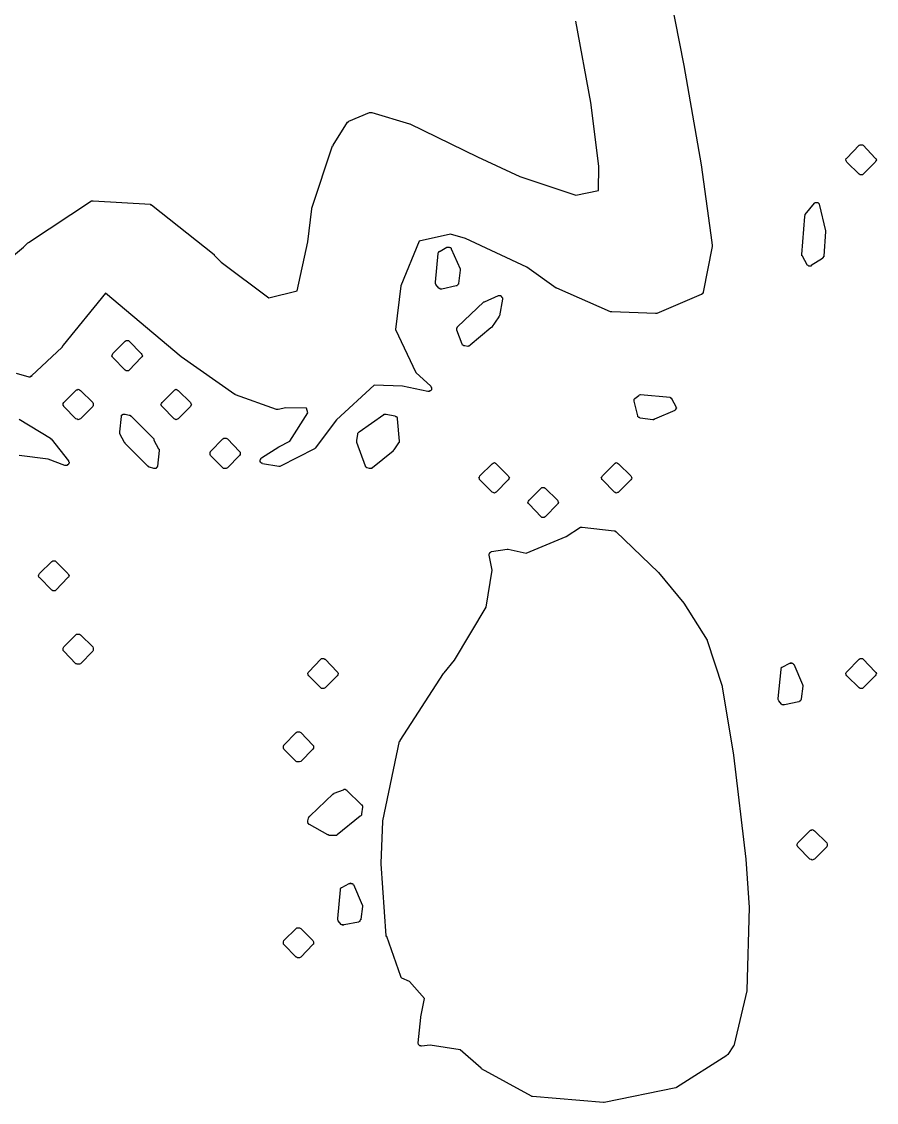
# Model space of a CAD drawing. Extents: x 55 to 335, y -160 to -35.
# Drawn here: x 258.474 to 259.953, y -121.286 to -119.416 of the extents above; entities that cross this region are included whole.
import ezdxf

# ---------------------------------------------------------------- set-up
doc = ezdxf.new("R2010")
doc.units = 0
doc.layers.add('BLACK', color=7, linetype='CONTINUOUS')

msp = doc.modelspace()

# ---------------------------------------------------------------- linework, layer by layer
at = {"layer": 'BLACK', "linetype": 'CONTINUOUS'}
for p, q in [((259.586, -119.321), (259.62, -119.492)), ((259.459, -119.556), (259.433, -119.415)), ((259.62, -119.492), (259.62, -119.492)), ((259.62, -119.492), (259.62, -119.492)), ((259.62, -119.492), (259.65, -119.664)), ((259.473, -119.666), (259.459, -119.556)), ((259.04, -119.588), (259.076, -119.573)), ((259.076, -119.573), (259.077, -119.573)), ((259.077, -119.573), (259.078, -119.573)), ((259.078, -119.573), (259.078, -119.573)), ((259.078, -119.573), (259.078, -119.573)), ((259.078, -119.573), (259.079, -119.573)), ((259.079, -119.573), (259.08, -119.573)), ((259.08, -119.573), (259.145, -119.593)), ((259.013, -119.63), (259.038, -119.59)), ((259.038, -119.59), (259.038, -119.59)), ((259.038, -119.59), (259.039, -119.59)), ((259.039, -119.59), (259.039, -119.589)), ((259.039, -119.589), (259.039, -119.589)), ((259.039, -119.589), (259.04, -119.589)), ((259.04, -119.589), (259.04, -119.588)), ((259.145, -119.593), (259.145, -119.593)), ((259.145, -119.593), (259.146, -119.593)), ((259.146, -119.593), (259.263, -119.65)), ((258.976, -119.739), (259.012, -119.631)), ((259.012, -119.631), (259.013, -119.631)), ((259.013, -119.631), (259.013, -119.63)), ((259.902, -119.652), (259.923, -119.63)), ((259.923, -119.63), (259.924, -119.63)), ((259.924, -119.63), (259.925, -119.629)), ((259.925, -119.629), (259.927, -119.629)), ((259.927, -119.629), (259.929, -119.629)), ((259.929, -119.629), (259.93, -119.63)), ((259.93, -119.63), (259.93, -119.63)), ((259.93, -119.63), (259.951, -119.652)), ((259.263, -119.65), (259.336, -119.684)), ((259.9, -119.655), (259.901, -119.653)), ((259.901, -119.657), (259.9, -119.655)), ((259.901, -119.653), (259.902, -119.652)), ((259.901, -119.653), (259.901, -119.653)), ((259.901, -119.653), (259.901, -119.653)), ((259.902, -119.659), (259.901, -119.657)), ((259.902, -119.652), (259.902, -119.652)), ((259.923, -119.68), (259.902, -119.659)), ((259.951, -119.659), (259.93, -119.68)), ((259.951, -119.652), (259.951, -119.652)), ((259.951, -119.652), (259.952, -119.653)), ((259.952, -119.657), (259.951, -119.659)), ((259.952, -119.653), (259.953, -119.655)), ((259.953, -119.655), (259.952, -119.657)), ((259.472, -119.708), (259.473, -119.666)), ((259.65, -119.664), (259.65, -119.664)), ((259.65, -119.664), (259.65, -119.664)), ((259.65, -119.664), (259.668, -119.798)), ((259.925, -119.681), (259.923, -119.68)), ((259.923, -119.68), (259.923, -119.68)), ((259.93, -119.68), (259.929, -119.681)), ((259.336, -119.684), (259.433, -119.716)), ((259.927, -119.681), (259.925, -119.681)), ((259.929, -119.681), (259.927, -119.681)), ((259.433, -119.716), (259.472, -119.708)), ((258.486, -119.798), (258.595, -119.726)), ((258.595, -119.726), (258.596, -119.726)), ((258.596, -119.726), (258.596, -119.726)), ((258.596, -119.726), (258.597, -119.726)), ((258.597, -119.726), (258.597, -119.726)), ((258.597, -119.726), (258.598, -119.726)), ((258.598, -119.726), (258.598, -119.726)), ((258.598, -119.726), (258.697, -119.732)), ((258.697, -119.732), (258.697, -119.733)), ((258.697, -119.733), (258.698, -119.733)), ((258.698, -119.733), (258.698, -119.733)), ((258.698, -119.733), (258.699, -119.733)), ((258.699, -119.733), (258.699, -119.733)), ((258.699, -119.733), (258.699, -119.733)), ((258.699, -119.733), (258.807, -119.819)), ((259.83, -119.75), (259.846, -119.73)), ((259.846, -119.73), (259.847, -119.729)), ((259.846, -119.73), (259.846, -119.73)), ((259.847, -119.729), (259.847, -119.729)), ((259.847, -119.729), (259.847, -119.729)), ((259.847, -119.729), (259.848, -119.729)), ((259.848, -119.729), (259.848, -119.729)), ((259.848, -119.729), (259.849, -119.729)), ((259.849, -119.729), (259.849, -119.729)), ((259.849, -119.729), (259.85, -119.729)), ((259.85, -119.729), (259.85, -119.729)), ((259.85, -119.729), (259.851, -119.729)), ((259.851, -119.729), (259.851, -119.729)), ((259.851, -119.729), (259.851, -119.729)), ((259.851, -119.729), (259.852, -119.729)), ((259.852, -119.729), (259.852, -119.729)), ((259.852, -119.729), (259.853, -119.73)), ((259.853, -119.73), (259.853, -119.73)), ((259.853, -119.73), (259.854, -119.731)), ((259.854, -119.731), (259.854, -119.731)), ((259.854, -119.731), (259.854, -119.731)), ((259.854, -119.731), (259.854, -119.732)), ((259.854, -119.732), (259.854, -119.732)), ((259.854, -119.732), (259.865, -119.778)), ((258.969, -119.797), (258.976, -119.74)), ((258.976, -119.74), (258.976, -119.739)), ((258.976, -119.74), (258.976, -119.74)), ((259.824, -119.819), (259.829, -119.753)), ((259.829, -119.752), (259.83, -119.751)), ((259.829, -119.753), (259.829, -119.752)), ((259.829, -119.752), (259.829, -119.752)), ((259.83, -119.751), (259.83, -119.75)), ((259.83, -119.75), (259.83, -119.75)), ((259.83, -119.751), (259.83, -119.751)), ((259.216, -119.784), (259.162, -119.796)), ((259.242, -119.791), (259.216, -119.784)), ((259.348, -119.841), (259.242, -119.791)), ((259.865, -119.779), (259.862, -119.822)), ((259.865, -119.778), (259.865, -119.778)), ((259.865, -119.778), (259.865, -119.779)), ((258.421, -119.853), (258.477, -119.806)), ((258.477, -119.806), (258.485, -119.799)), ((258.485, -119.799), (258.486, -119.798)), ((258.486, -119.798), (258.486, -119.798)), ((258.951, -119.882), (258.969, -119.797)), ((259.162, -119.796), (259.13, -119.873)), ((259.198, -119.813), (259.21, -119.806)), ((259.21, -119.806), (259.211, -119.806)), ((259.211, -119.806), (259.211, -119.806)), ((259.211, -119.806), (259.211, -119.806)), ((259.211, -119.806), (259.212, -119.806)), ((259.212, -119.806), (259.212, -119.806)), ((259.212, -119.806), (259.213, -119.806)), ((259.213, -119.806), (259.214, -119.806)), ((259.213, -119.806), (259.213, -119.806)), ((259.214, -119.806), (259.214, -119.806)), ((259.214, -119.806), (259.214, -119.806)), ((259.214, -119.806), (259.215, -119.807)), ((259.215, -119.807), (259.216, -119.807)), ((259.216, -119.807), (259.216, -119.807)), ((259.216, -119.807), (259.216, -119.807)), ((259.216, -119.807), (259.217, -119.808)), ((259.217, -119.808), (259.217, -119.809)), ((259.217, -119.809), (259.217, -119.809)), ((259.217, -119.809), (259.217, -119.809)), ((259.217, -119.809), (259.233, -119.844)), ((259.669, -119.805), (259.653, -119.884)), ((259.668, -119.798), (259.668, -119.798)), ((259.668, -119.798), (259.668, -119.799)), ((259.668, -119.799), (259.669, -119.803)), ((259.669, -119.803), (259.669, -119.804)), ((259.669, -119.804), (259.669, -119.805)), ((258.807, -119.819), (258.807, -119.82)), ((258.807, -119.82), (258.807, -119.82)), ((258.807, -119.82), (258.819, -119.832)), ((259.19, -119.867), (259.195, -119.817)), ((259.195, -119.816), (259.196, -119.815)), ((259.195, -119.817), (259.195, -119.816)), ((259.195, -119.816), (259.195, -119.816)), ((259.195, -119.816), (259.195, -119.816)), ((259.196, -119.815), (259.196, -119.814)), ((259.196, -119.814), (259.196, -119.814)), ((259.196, -119.814), (259.197, -119.814)), ((259.196, -119.815), (259.196, -119.815)), ((259.197, -119.814), (259.197, -119.813)), ((259.197, -119.813), (259.198, -119.813)), ((259.824, -119.82), (259.824, -119.819)), ((259.824, -119.819), (259.824, -119.819)), ((259.824, -119.821), (259.824, -119.82)), ((259.824, -119.82), (259.824, -119.82)), ((259.825, -119.821), (259.824, -119.821)), ((259.825, -119.822), (259.825, -119.821)), ((259.833, -119.837), (259.825, -119.822)), ((259.86, -119.826), (259.84, -119.838)), ((259.861, -119.825), (259.86, -119.825)), ((259.86, -119.825), (259.86, -119.826)), ((259.86, -119.826), (259.86, -119.826)), ((259.862, -119.823), (259.861, -119.823)), ((259.861, -119.823), (259.861, -119.824)), ((259.861, -119.824), (259.861, -119.824)), ((259.861, -119.824), (259.861, -119.824)), ((259.861, -119.824), (259.861, -119.825)), ((259.862, -119.822), (259.862, -119.822)), ((259.862, -119.822), (259.862, -119.823)), ((258.819, -119.832), (258.902, -119.894)), ((259.233, -119.846), (259.23, -119.869)), ((259.233, -119.844), (259.233, -119.844)), ((259.233, -119.844), (259.233, -119.844)), ((259.233, -119.844), (259.233, -119.845)), ((259.233, -119.845), (259.233, -119.846)), ((259.233, -119.846), (259.233, -119.846)), ((259.233, -119.846), (259.233, -119.846)), ((259.399, -119.877), (259.348, -119.841)), ((259.834, -119.838), (259.833, -119.837)), ((259.833, -119.837), (259.833, -119.837)), ((259.833, -119.837), (259.833, -119.837)), ((259.835, -119.838), (259.834, -119.838)), ((259.834, -119.838), (259.834, -119.838)), ((259.836, -119.839), (259.835, -119.838)), ((259.835, -119.838), (259.835, -119.838)), ((259.837, -119.839), (259.836, -119.839)), ((259.836, -119.839), (259.836, -119.839)), ((259.836, -119.839), (259.836, -119.839)), ((259.838, -119.839), (259.837, -119.839)), ((259.837, -119.839), (259.837, -119.839)), ((259.839, -119.839), (259.838, -119.839)), ((259.838, -119.839), (259.838, -119.839)), ((259.84, -119.839), (259.839, -119.839)), ((259.839, -119.839), (259.839, -119.839)), ((259.84, -119.838), (259.84, -119.838)), ((259.84, -119.838), (259.84, -119.839)), ((259.19, -119.869), (259.19, -119.867)), ((258.902, -119.894), (258.951, -119.882)), ((259.13, -119.873), (259.121, -119.949)), ((259.191, -119.871), (259.19, -119.869)), ((259.196, -119.877), (259.191, -119.871)), ((259.197, -119.878), (259.196, -119.877)), ((259.198, -119.878), (259.197, -119.878)), ((259.197, -119.878), (259.197, -119.878)), ((259.197, -119.878), (259.197, -119.878)), ((259.198, -119.879), (259.198, -119.878)), ((259.199, -119.879), (259.198, -119.879)), ((259.2, -119.879), (259.199, -119.879)), ((259.199, -119.879), (259.199, -119.879)), ((259.199, -119.879), (259.199, -119.879)), ((259.201, -119.879), (259.2, -119.879)), ((259.226, -119.873), (259.201, -119.879)), ((259.227, -119.873), (259.226, -119.873)), ((259.226, -119.873), (259.226, -119.873)), ((259.226, -119.873), (259.226, -119.873)), ((259.228, -119.872), (259.227, -119.873)), ((259.229, -119.871), (259.228, -119.872)), ((259.228, -119.872), (259.228, -119.872)), ((259.228, -119.872), (259.228, -119.872)), ((259.23, -119.87), (259.229, -119.871)), ((259.229, -119.871), (259.229, -119.871)), ((259.229, -119.871), (259.229, -119.871)), ((259.229, -119.871), (259.229, -119.871)), ((259.23, -119.869), (259.23, -119.869)), ((259.23, -119.869), (259.23, -119.869)), ((259.23, -119.869), (259.23, -119.87)), ((259.4, -119.877), (259.399, -119.877)), ((259.399, -119.877), (259.399, -119.877)), ((259.493, -119.918), (259.4, -119.877)), ((259.653, -119.884), (259.653, -119.885)), ((259.653, -119.885), (259.653, -119.885)), ((259.653, -119.885), (259.653, -119.886)), ((258.619, -119.886), (258.546, -119.976)), ((258.75, -119.996), (258.619, -119.886)), ((259.228, -119.944), (259.274, -119.901)), ((259.274, -119.901), (259.274, -119.901)), ((259.274, -119.901), (259.275, -119.901)), ((259.275, -119.901), (259.299, -119.89)), ((259.299, -119.89), (259.299, -119.89)), ((259.299, -119.89), (259.3, -119.89)), ((259.3, -119.89), (259.3, -119.89)), ((259.3, -119.89), (259.301, -119.89)), ((259.301, -119.89), (259.302, -119.89)), ((259.301, -119.89), (259.301, -119.89)), ((259.306, -119.896), (259.301, -119.925)), ((259.302, -119.89), (259.302, -119.89)), ((259.302, -119.89), (259.303, -119.89)), ((259.303, -119.89), (259.303, -119.89)), ((259.303, -119.89), (259.303, -119.891)), ((259.303, -119.891), (259.304, -119.891)), ((259.304, -119.891), (259.304, -119.891)), ((259.304, -119.891), (259.304, -119.892)), ((259.304, -119.892), (259.305, -119.892)), ((259.305, -119.892), (259.305, -119.892)), ((259.305, -119.892), (259.305, -119.893)), ((259.305, -119.893), (259.305, -119.893)), ((259.305, -119.893), (259.306, -119.894)), ((259.306, -119.894), (259.306, -119.894)), ((259.306, -119.894), (259.306, -119.895)), ((259.306, -119.895), (259.306, -119.895)), ((259.306, -119.895), (259.306, -119.896)), ((259.65, -119.888), (259.573, -119.921)), ((259.651, -119.888), (259.65, -119.888)), ((259.652, -119.887), (259.651, -119.887)), ((259.651, -119.887), (259.651, -119.888)), ((259.651, -119.888), (259.651, -119.888)), ((259.653, -119.886), (259.652, -119.886)), ((259.652, -119.886), (259.652, -119.887)), ((259.652, -119.887), (259.652, -119.887)), ((259.494, -119.918), (259.493, -119.918)), ((259.495, -119.918), (259.494, -119.918)), ((259.571, -119.921), (259.495, -119.918)), ((259.572, -119.921), (259.571, -119.921)), ((259.571, -119.921), (259.571, -119.921)), ((259.571, -119.921), (259.571, -119.921)), ((259.573, -119.921), (259.572, -119.921)), ((259.573, -119.921), (259.573, -119.921)), ((259.573, -119.921), (259.573, -119.921)), ((259.3, -119.927), (259.287, -119.945)), ((259.301, -119.925), (259.3, -119.926)), ((259.3, -119.926), (259.3, -119.926)), ((259.3, -119.926), (259.3, -119.927)), ((259.3, -119.927), (259.3, -119.927)), ((259.301, -119.925), (259.301, -119.925)), ((259.301, -119.925), (259.301, -119.925)), ((259.121, -119.949), (259.156, -120.023)), ((259.227, -119.946), (259.228, -119.945)), ((259.227, -119.947), (259.227, -119.946)), ((259.227, -119.946), (259.227, -119.946)), ((259.227, -119.946), (259.227, -119.946)), ((259.227, -119.948), (259.227, -119.947)), ((259.227, -119.95), (259.227, -119.948)), ((259.227, -119.948), (259.227, -119.948)), ((259.227, -119.948), (259.227, -119.948)), ((259.227, -119.948), (259.227, -119.948)), ((259.236, -119.974), (259.227, -119.95)), ((259.227, -119.95), (259.227, -119.95)), ((259.227, -119.95), (259.227, -119.95)), ((259.228, -119.945), (259.228, -119.944)), ((259.228, -119.944), (259.228, -119.944)), ((259.228, -119.944), (259.228, -119.944)), ((259.286, -119.946), (259.25, -119.976)), ((259.287, -119.945), (259.286, -119.946)), ((259.286, -119.946), (259.286, -119.946)), ((258.544, -119.979), (258.491, -120.029)), ((258.546, -119.976), (258.544, -119.978)), ((258.544, -119.978), (258.544, -119.978)), ((258.544, -119.978), (258.544, -119.979)), ((258.546, -119.976), (258.546, -119.976)), ((258.546, -119.976), (258.546, -119.976)), ((258.632, -119.99), (258.653, -119.969)), ((258.653, -119.969), (258.655, -119.968)), ((258.653, -119.969), (258.653, -119.969)), ((258.655, -119.968), (258.657, -119.968)), ((258.657, -119.968), (258.659, -119.968)), ((258.659, -119.968), (258.66, -119.969)), ((258.66, -119.969), (258.681, -119.99)), ((259.237, -119.975), (259.236, -119.974)), ((259.237, -119.976), (259.237, -119.975)), ((259.238, -119.976), (259.237, -119.976)), ((259.237, -119.976), (259.237, -119.976)), ((259.237, -119.976), (259.237, -119.976)), ((259.239, -119.977), (259.238, -119.976)), ((259.24, -119.977), (259.239, -119.977)), ((259.239, -119.977), (259.239, -119.977)), ((259.239, -119.977), (259.239, -119.977)), ((259.241, -119.977), (259.24, -119.977)), ((259.246, -119.978), (259.241, -119.977)), ((259.247, -119.978), (259.246, -119.978)), ((259.248, -119.977), (259.247, -119.978)), ((259.249, -119.977), (259.248, -119.977)), ((259.248, -119.977), (259.248, -119.977)), ((259.248, -119.977), (259.248, -119.977)), ((259.25, -119.976), (259.249, -119.977)), ((258.63, -119.994), (258.631, -119.992)), ((258.631, -119.996), (258.63, -119.994)), ((258.631, -119.992), (258.632, -119.99)), ((258.632, -119.997), (258.631, -119.996)), ((258.653, -120.019), (258.632, -119.997)), ((258.681, -119.997), (258.66, -120.019)), ((258.681, -119.99), (258.681, -119.99)), ((258.681, -119.99), (258.682, -119.992)), ((258.682, -119.996), (258.681, -119.997)), ((258.681, -119.997), (258.681, -119.997)), ((258.682, -119.992), (258.682, -119.992)), ((258.682, -119.992), (258.683, -119.994)), ((258.683, -119.994), (258.682, -119.996)), ((258.843, -120.061), (258.75, -119.996)), ((258.75, -119.996), (258.75, -119.996)), ((258.75, -119.996), (258.75, -119.996)), ((258.487, -120.031), (258.465, -120.025)), ((258.488, -120.031), (258.487, -120.031)), ((258.487, -120.031), (258.487, -120.031)), ((258.489, -120.031), (258.488, -120.031)), ((258.488, -120.031), (258.488, -120.031)), ((258.49, -120.03), (258.489, -120.03)), ((258.489, -120.03), (258.489, -120.031)), ((258.491, -120.03), (258.49, -120.03)), ((258.49, -120.03), (258.49, -120.03)), ((258.49, -120.03), (258.49, -120.03)), ((258.491, -120.029), (258.491, -120.03)), ((258.655, -120.02), (258.653, -120.019)), ((258.653, -120.019), (258.653, -120.019)), ((258.657, -120.02), (258.655, -120.02)), ((258.659, -120.02), (258.657, -120.02)), ((258.66, -120.019), (258.659, -120.02)), ((259.156, -120.023), (259.182, -120.047)), ((258.547, -120.075), (258.568, -120.054)), ((258.568, -120.054), (258.569, -120.053)), ((258.568, -120.054), (258.568, -120.054)), ((258.569, -120.053), (258.57, -120.053)), ((258.57, -120.053), (258.572, -120.052)), ((258.572, -120.052), (258.574, -120.053)), ((258.574, -120.053), (258.576, -120.054)), ((258.576, -120.054), (258.597, -120.075)), ((258.717, -120.075), (258.738, -120.054)), ((258.738, -120.054), (258.739, -120.053)), ((258.739, -120.053), (258.741, -120.052)), ((258.741, -120.052), (258.743, -120.053)), ((258.743, -120.053), (258.745, -120.054)), ((258.745, -120.054), (258.745, -120.054)), ((258.745, -120.054), (258.766, -120.075)), ((259.084, -120.045), (259.019, -120.105)), ((259.133, -120.047), (259.084, -120.045)), ((259.177, -120.056), (259.133, -120.047)), ((259.182, -120.054), (259.181, -120.055)), ((259.182, -120.047), (259.182, -120.048)), ((259.182, -120.048), (259.182, -120.048)), ((259.182, -120.048), (259.183, -120.049)), ((259.183, -120.053), (259.182, -120.054)), ((259.182, -120.054), (259.182, -120.054)), ((259.182, -120.054), (259.182, -120.054)), ((259.183, -120.049), (259.183, -120.049)), ((259.183, -120.049), (259.183, -120.049)), ((259.183, -120.049), (259.183, -120.05)), ((259.183, -120.05), (259.183, -120.05)), ((259.183, -120.05), (259.183, -120.051)), ((259.183, -120.051), (259.183, -120.051)), ((259.183, -120.051), (259.183, -120.052)), ((259.183, -120.052), (259.183, -120.052)), ((259.183, -120.052), (259.183, -120.053)), ((259.183, -120.053), (259.183, -120.053)), ((258.844, -120.061), (258.843, -120.061)), ((258.844, -120.062), (258.844, -120.061)), ((258.915, -120.087), (258.844, -120.062)), ((259.178, -120.056), (259.177, -120.056)), ((259.179, -120.056), (259.178, -120.056)), ((259.178, -120.056), (259.178, -120.056)), ((259.18, -120.056), (259.179, -120.056)), ((259.179, -120.056), (259.179, -120.056)), ((259.181, -120.055), (259.18, -120.055)), ((259.18, -120.055), (259.18, -120.056)), ((259.181, -120.055), (259.181, -120.055)), ((259.181, -120.055), (259.181, -120.055)), ((259.534, -120.069), (259.535, -120.068)), ((259.534, -120.07), (259.534, -120.069)), ((259.534, -120.069), (259.534, -120.069)), ((259.534, -120.069), (259.534, -120.069)), ((259.534, -120.071), (259.534, -120.07)), ((259.534, -120.072), (259.534, -120.071)), ((259.534, -120.071), (259.534, -120.071)), ((259.534, -120.071), (259.534, -120.071)), ((259.534, -120.073), (259.534, -120.072)), ((259.535, -120.068), (259.542, -120.063)), ((259.535, -120.068), (259.535, -120.068)), ((259.542, -120.063), (259.543, -120.062)), ((259.542, -120.063), (259.542, -120.063)), ((259.543, -120.062), (259.545, -120.061)), ((259.545, -120.061), (259.596, -120.066)), ((259.596, -120.066), (259.596, -120.067)), ((259.596, -120.067), (259.597, -120.067)), ((259.597, -120.067), (259.597, -120.067)), ((259.597, -120.067), (259.597, -120.067)), ((259.597, -120.067), (259.598, -120.067)), ((259.598, -120.067), (259.598, -120.068)), ((259.598, -120.068), (259.599, -120.068)), ((259.599, -120.068), (259.599, -120.068)), ((259.599, -120.068), (259.599, -120.069)), ((259.599, -120.069), (259.599, -120.069)), ((259.599, -120.069), (259.606, -120.082)), ((258.546, -120.077), (258.547, -120.075)), ((258.546, -120.079), (258.546, -120.077)), ((258.546, -120.08), (258.546, -120.079)), ((258.547, -120.081), (258.546, -120.08)), ((258.547, -120.075), (258.547, -120.075)), ((258.547, -120.082), (258.547, -120.081)), ((258.568, -120.103), (258.547, -120.082)), ((258.597, -120.082), (258.576, -120.103)), ((258.597, -120.075), (258.598, -120.077)), ((258.598, -120.08), (258.597, -120.082)), ((258.597, -120.082), (258.597, -120.082)), ((258.598, -120.077), (258.598, -120.079)), ((258.598, -120.079), (258.598, -120.08)), ((258.715, -120.079), (258.716, -120.077)), ((258.716, -120.08), (258.715, -120.079)), ((258.716, -120.077), (258.717, -120.075)), ((258.716, -120.081), (258.716, -120.08)), ((258.717, -120.082), (258.716, -120.081)), ((258.738, -120.103), (258.717, -120.082)), ((258.717, -120.082), (258.717, -120.082)), ((258.766, -120.082), (258.745, -120.103)), ((258.766, -120.075), (258.767, -120.077)), ((258.767, -120.08), (258.766, -120.082)), ((258.767, -120.077), (258.768, -120.079)), ((258.768, -120.079), (258.767, -120.08)), ((258.767, -120.08), (258.767, -120.08)), ((258.916, -120.087), (258.915, -120.087)), ((258.917, -120.087), (258.916, -120.087)), ((258.916, -120.087), (258.916, -120.087)), ((258.918, -120.087), (258.917, -120.087)), ((258.917, -120.087), (258.917, -120.087)), ((258.931, -120.084), (258.918, -120.087)), ((258.918, -120.087), (258.918, -120.087)), ((258.967, -120.085), (258.931, -120.084)), ((258.969, -120.093), (258.967, -120.085)), ((259.54, -120.098), (259.534, -120.073)), ((259.604, -120.089), (259.569, -120.104)), ((259.605, -120.088), (259.604, -120.089)), ((259.604, -120.089), (259.604, -120.089)), ((259.604, -120.089), (259.604, -120.089)), ((259.606, -120.087), (259.605, -120.087)), ((259.605, -120.087), (259.605, -120.088)), ((259.605, -120.088), (259.605, -120.088)), ((259.606, -120.082), (259.606, -120.082)), ((259.606, -120.082), (259.606, -120.082)), ((259.606, -120.082), (259.606, -120.083)), ((259.606, -120.083), (259.607, -120.084)), ((259.607, -120.085), (259.606, -120.086)), ((259.606, -120.086), (259.606, -120.086)), ((259.606, -120.086), (259.606, -120.086)), ((259.606, -120.086), (259.606, -120.087)), ((259.606, -120.087), (259.606, -120.087)), ((259.607, -120.084), (259.607, -120.084)), ((259.607, -120.084), (259.607, -120.084)), ((259.607, -120.084), (259.607, -120.085)), ((258.47, -120.104), (258.524, -120.137)), ((258.57, -120.104), (258.568, -120.103)), ((258.572, -120.105), (258.57, -120.104)), ((258.574, -120.104), (258.572, -120.105)), ((258.576, -120.103), (258.574, -120.104)), ((258.644, -120.126), (258.647, -120.099)), ((258.647, -120.098), (258.647, -120.097)), ((258.647, -120.097), (258.648, -120.097)), ((258.647, -120.099), (258.647, -120.098)), ((258.647, -120.098), (258.647, -120.098)), ((258.647, -120.099), (258.647, -120.099)), ((258.648, -120.097), (258.648, -120.096)), ((258.648, -120.096), (258.649, -120.096)), ((258.648, -120.097), (258.648, -120.097)), ((258.649, -120.096), (258.649, -120.095)), ((258.649, -120.095), (258.65, -120.095)), ((258.649, -120.096), (258.649, -120.096)), ((258.65, -120.095), (258.65, -120.095)), ((258.65, -120.095), (258.651, -120.095)), ((258.651, -120.095), (258.651, -120.095)), ((258.651, -120.095), (258.652, -120.095)), ((258.652, -120.095), (258.652, -120.095)), ((258.652, -120.095), (258.653, -120.095)), ((258.653, -120.095), (258.653, -120.095)), ((258.653, -120.095), (258.66, -120.097)), ((258.66, -120.097), (258.661, -120.097)), ((258.661, -120.097), (258.661, -120.097)), ((258.661, -120.097), (258.662, -120.097)), ((258.662, -120.097), (258.662, -120.098)), ((258.662, -120.098), (258.662, -120.098)), ((258.662, -120.098), (258.663, -120.098)), ((258.663, -120.098), (258.703, -120.138)), ((258.739, -120.104), (258.738, -120.103)), ((258.738, -120.103), (258.738, -120.103)), ((258.741, -120.105), (258.739, -120.104)), ((258.743, -120.104), (258.741, -120.105)), ((258.744, -120.104), (258.743, -120.104)), ((258.745, -120.103), (258.744, -120.104)), ((258.938, -120.142), (258.969, -120.093)), ((259.019, -120.105), (258.982, -120.154)), ((259.058, -120.126), (259.101, -120.096)), ((259.101, -120.096), (259.101, -120.095)), ((259.101, -120.095), (259.102, -120.095)), ((259.101, -120.096), (259.101, -120.096)), ((259.102, -120.095), (259.103, -120.095)), ((259.103, -120.095), (259.103, -120.095)), ((259.103, -120.095), (259.103, -120.095)), ((259.103, -120.095), (259.104, -120.095)), ((259.104, -120.095), (259.104, -120.095)), ((259.104, -120.095), (259.105, -120.095)), ((259.105, -120.095), (259.105, -120.095)), ((259.105, -120.095), (259.12, -120.098)), ((259.12, -120.098), (259.12, -120.098)), ((259.12, -120.098), (259.12, -120.098)), ((259.12, -120.098), (259.121, -120.099)), ((259.121, -120.099), (259.122, -120.099)), ((259.122, -120.099), (259.122, -120.099)), ((259.122, -120.099), (259.122, -120.099)), ((259.122, -120.099), (259.123, -120.1)), ((259.123, -120.1), (259.123, -120.1)), ((259.123, -120.1), (259.123, -120.101)), ((259.123, -120.101), (259.123, -120.101)), ((259.123, -120.101), (259.124, -120.101)), ((259.124, -120.101), (259.124, -120.102)), ((259.124, -120.102), (259.124, -120.102)), ((259.124, -120.102), (259.124, -120.103)), ((259.124, -120.103), (259.127, -120.142)), ((259.54, -120.099), (259.54, -120.098)), ((259.54, -120.098), (259.54, -120.098)), ((259.54, -120.098), (259.54, -120.098)), ((259.54, -120.1), (259.54, -120.099)), ((259.541, -120.1), (259.54, -120.1)), ((259.54, -120.1), (259.54, -120.1)), ((259.54, -120.1), (259.54, -120.1)), ((259.542, -120.101), (259.541, -120.1)), ((259.543, -120.101), (259.542, -120.101)), ((259.542, -120.101), (259.542, -120.101)), ((259.542, -120.101), (259.542, -120.101)), ((259.544, -120.102), (259.543, -120.101)), ((259.566, -120.105), (259.544, -120.102)), ((259.544, -120.102), (259.544, -120.102)), ((259.544, -120.102), (259.544, -120.102)), ((259.567, -120.105), (259.566, -120.105)), ((259.568, -120.105), (259.567, -120.105)), ((259.567, -120.105), (259.567, -120.105)), ((259.569, -120.104), (259.568, -120.104)), ((259.568, -120.104), (259.568, -120.105)), ((259.568, -120.105), (259.568, -120.105)), ((258.644, -120.127), (258.644, -120.126)), ((258.644, -120.128), (258.644, -120.127)), ((258.644, -120.127), (258.644, -120.127)), ((258.644, -120.129), (258.644, -120.128)), ((258.644, -120.128), (258.644, -120.128)), ((259.056, -120.128), (259.057, -120.127)), ((259.056, -120.129), (259.056, -120.128)), ((259.056, -120.128), (259.056, -120.128)), ((259.056, -120.128), (259.056, -120.128)), ((259.057, -120.127), (259.058, -120.126)), ((259.058, -120.126), (259.058, -120.126)), ((259.058, -120.126), (259.058, -120.126)), ((258.524, -120.137), (258.524, -120.138)), ((258.524, -120.138), (258.525, -120.138)), ((258.525, -120.138), (258.555, -120.176)), ((258.652, -120.144), (258.644, -120.129)), ((258.644, -120.129), (258.644, -120.129)), ((258.653, -120.145), (258.652, -120.144)), ((258.653, -120.146), (258.653, -120.145)), ((258.693, -120.186), (258.653, -120.146)), ((258.703, -120.138), (258.703, -120.139)), ((258.703, -120.139), (258.703, -120.14)), ((258.703, -120.14), (258.711, -120.155)), ((258.801, -120.16), (258.822, -120.138)), ((258.822, -120.138), (258.824, -120.137)), ((258.824, -120.137), (258.826, -120.137)), ((258.826, -120.137), (258.828, -120.137)), ((258.828, -120.137), (258.83, -120.138)), ((258.83, -120.138), (258.851, -120.16)), ((258.919, -120.152), (258.938, -120.142)), ((259.054, -120.141), (259.056, -120.13)), ((259.054, -120.142), (259.054, -120.141)), ((259.054, -120.143), (259.054, -120.142)), ((259.054, -120.142), (259.054, -120.142)), ((259.054, -120.142), (259.054, -120.142)), ((259.054, -120.144), (259.054, -120.143)), ((259.054, -120.143), (259.054, -120.143)), ((259.069, -120.185), (259.054, -120.144)), ((259.056, -120.13), (259.056, -120.129)), ((259.056, -120.13), (259.056, -120.13)), ((259.056, -120.13), (259.056, -120.13)), ((259.126, -120.145), (259.118, -120.157)), ((259.127, -120.144), (259.126, -120.145)), ((259.127, -120.142), (259.127, -120.142)), ((259.127, -120.142), (259.127, -120.143)), ((259.127, -120.143), (259.127, -120.143)), ((259.127, -120.143), (259.127, -120.144)), ((259.127, -120.144), (259.127, -120.144)), ((258.712, -120.158), (258.709, -120.185)), ((258.711, -120.155), (258.711, -120.155)), ((258.711, -120.155), (258.712, -120.156)), ((258.712, -120.156), (258.712, -120.156)), ((258.712, -120.156), (258.712, -120.157)), ((258.712, -120.157), (258.712, -120.157)), ((258.712, -120.157), (258.712, -120.158)), ((258.8, -120.163), (258.8, -120.161)), ((258.8, -120.161), (258.8, -120.161)), ((258.8, -120.161), (258.801, -120.161)), ((258.8, -120.165), (258.8, -120.163)), ((258.801, -120.167), (258.8, -120.165)), ((258.801, -120.161), (258.801, -120.16)), ((258.851, -120.16), (258.851, -120.16)), ((258.851, -120.16), (258.852, -120.161)), ((258.852, -120.165), (258.851, -120.167)), ((258.852, -120.161), (258.852, -120.163)), ((258.852, -120.163), (258.852, -120.165)), ((258.889, -120.171), (258.919, -120.152)), ((258.919, -120.152), (258.919, -120.152)), ((258.919, -120.152), (258.919, -120.152)), ((258.981, -120.155), (258.922, -120.185)), ((258.982, -120.154), (258.981, -120.155)), ((258.981, -120.155), (258.981, -120.155)), ((258.981, -120.155), (258.981, -120.155)), ((258.982, -120.154), (258.982, -120.154)), ((258.982, -120.154), (258.982, -120.154)), ((258.982, -120.154), (258.982, -120.154)), ((259.117, -120.159), (259.081, -120.188)), ((259.118, -120.157), (259.117, -120.158)), ((259.117, -120.158), (259.117, -120.159)), ((258.52, -120.173), (258.47, -120.167)), ((258.549, -120.184), (258.52, -120.173)), ((258.55, -120.184), (258.549, -120.184)), ((258.551, -120.184), (258.55, -120.184)), ((258.55, -120.184), (258.55, -120.184)), ((258.552, -120.184), (258.551, -120.184)), ((258.551, -120.184), (258.551, -120.184)), ((258.553, -120.184), (258.552, -120.184)), ((258.552, -120.184), (258.552, -120.184)), ((258.554, -120.183), (258.553, -120.183)), ((258.553, -120.183), (258.553, -120.184)), ((258.553, -120.184), (258.553, -120.184)), ((258.555, -120.182), (258.554, -120.183)), ((258.554, -120.183), (258.554, -120.183)), ((258.554, -120.183), (258.554, -120.183)), ((258.555, -120.176), (258.555, -120.177)), ((258.555, -120.177), (258.555, -120.177)), ((258.555, -120.177), (258.555, -120.177)), ((258.555, -120.177), (258.556, -120.178)), ((258.556, -120.18), (258.555, -120.181)), ((258.555, -120.181), (258.555, -120.181)), ((258.555, -120.181), (258.555, -120.182)), ((258.555, -120.182), (258.555, -120.182)), ((258.556, -120.178), (258.556, -120.178)), ((258.556, -120.178), (258.556, -120.179)), ((258.556, -120.179), (258.556, -120.179)), ((258.556, -120.179), (258.556, -120.18)), ((258.556, -120.18), (258.556, -120.18)), ((258.822, -120.188), (258.801, -120.167)), ((258.801, -120.167), (258.801, -120.167)), ((258.851, -120.167), (258.83, -120.188)), ((258.887, -120.174), (258.888, -120.173)), ((258.887, -120.175), (258.887, -120.174)), ((258.887, -120.176), (258.887, -120.175)), ((258.887, -120.175), (258.887, -120.175)), ((258.887, -120.175), (258.887, -120.175)), ((258.887, -120.177), (258.887, -120.176)), ((258.887, -120.178), (258.887, -120.177)), ((258.887, -120.177), (258.887, -120.177)), ((258.887, -120.177), (258.887, -120.177)), ((258.888, -120.178), (258.887, -120.178)), ((258.888, -120.172), (258.889, -120.171)), ((258.888, -120.173), (258.888, -120.172)), ((258.888, -120.173), (258.888, -120.173)), ((258.888, -120.173), (258.888, -120.173)), ((258.888, -120.179), (258.888, -120.178)), ((258.888, -120.178), (258.888, -120.178)), ((258.888, -120.178), (258.888, -120.178)), ((258.889, -120.18), (258.888, -120.179)), ((258.889, -120.171), (258.889, -120.171)), ((258.889, -120.171), (258.889, -120.171)), ((258.89, -120.18), (258.889, -120.18)), ((258.889, -120.18), (258.889, -120.18)), ((258.889, -120.18), (258.889, -120.18)), ((258.891, -120.181), (258.89, -120.18)), ((258.919, -120.186), (258.891, -120.181)), ((258.891, -120.181), (258.891, -120.181)), ((258.891, -120.181), (258.891, -120.181)), ((259.267, -120.202), (259.288, -120.181)), ((259.288, -120.181), (259.29, -120.18)), ((259.288, -120.181), (259.288, -120.181)), ((259.29, -120.18), (259.292, -120.179)), ((259.292, -120.179), (259.294, -120.18)), ((259.294, -120.18), (259.295, -120.181)), ((259.295, -120.181), (259.316, -120.202)), ((259.479, -120.202), (259.5, -120.181)), ((259.5, -120.181), (259.501, -120.18)), ((259.501, -120.18), (259.503, -120.179)), ((259.503, -120.179), (259.505, -120.18)), ((259.505, -120.18), (259.507, -120.181)), ((259.507, -120.181), (259.507, -120.181)), ((259.507, -120.181), (259.528, -120.202)), ((258.694, -120.186), (258.693, -120.186)), ((258.693, -120.186), (258.693, -120.186)), ((258.694, -120.187), (258.694, -120.186)), ((258.695, -120.187), (258.694, -120.187)), ((258.703, -120.189), (258.695, -120.187)), ((258.695, -120.187), (258.695, -120.187)), ((258.695, -120.187), (258.695, -120.187)), ((258.704, -120.189), (258.703, -120.189)), ((258.703, -120.189), (258.703, -120.189)), ((258.703, -120.189), (258.703, -120.189)), ((258.705, -120.189), (258.704, -120.189)), ((258.706, -120.189), (258.705, -120.189)), ((258.705, -120.189), (258.705, -120.189)), ((258.705, -120.189), (258.705, -120.189)), ((258.707, -120.189), (258.706, -120.189)), ((258.708, -120.188), (258.707, -120.188)), ((258.707, -120.188), (258.707, -120.188)), ((258.707, -120.188), (258.707, -120.189)), ((258.709, -120.186), (258.708, -120.187)), ((258.708, -120.187), (258.708, -120.187)), ((258.708, -120.187), (258.708, -120.187)), ((258.708, -120.187), (258.708, -120.188)), ((258.709, -120.185), (258.709, -120.185)), ((258.709, -120.185), (258.709, -120.186)), ((258.709, -120.186), (258.709, -120.186)), ((258.823, -120.189), (258.822, -120.188)), ((258.822, -120.188), (258.822, -120.188)), ((258.824, -120.189), (258.823, -120.189)), ((258.826, -120.189), (258.824, -120.189)), ((258.828, -120.189), (258.826, -120.189)), ((258.83, -120.188), (258.828, -120.189)), ((258.92, -120.186), (258.919, -120.186)), ((258.921, -120.186), (258.92, -120.186)), ((258.92, -120.186), (258.92, -120.186)), ((258.92, -120.186), (258.92, -120.186)), ((258.922, -120.185), (258.921, -120.186)), ((258.921, -120.186), (258.921, -120.186)), ((259.069, -120.186), (259.069, -120.185)), ((259.069, -120.185), (259.069, -120.185)), ((259.07, -120.187), (259.069, -120.186)), ((259.069, -120.186), (259.069, -120.186)), ((259.071, -120.187), (259.07, -120.187)), ((259.07, -120.187), (259.07, -120.187)), ((259.07, -120.187), (259.07, -120.187)), ((259.071, -120.188), (259.071, -120.187)), ((259.072, -120.188), (259.071, -120.188)), ((259.076, -120.189), (259.072, -120.188)), ((259.072, -120.188), (259.072, -120.188)), ((259.077, -120.189), (259.076, -120.189)), ((259.078, -120.189), (259.077, -120.189)), ((259.077, -120.189), (259.077, -120.189)), ((259.079, -120.189), (259.078, -120.189)), ((259.078, -120.189), (259.078, -120.189)), ((259.08, -120.189), (259.079, -120.189)), ((259.079, -120.189), (259.079, -120.189)), ((259.079, -120.189), (259.079, -120.189)), ((259.081, -120.188), (259.08, -120.188)), ((259.08, -120.188), (259.08, -120.189)), ((259.266, -120.204), (259.267, -120.202)), ((259.316, -120.202), (259.317, -120.204)), ((259.478, -120.204), (259.479, -120.202)), ((259.528, -120.202), (259.529, -120.204)), ((259.265, -120.206), (259.266, -120.204)), ((259.266, -120.207), (259.265, -120.206)), ((259.266, -120.208), (259.266, -120.207)), ((259.267, -120.209), (259.266, -120.208)), ((259.288, -120.23), (259.267, -120.209)), ((259.267, -120.209), (259.267, -120.209)), ((259.316, -120.209), (259.295, -120.23)), ((259.317, -120.207), (259.316, -120.209)), ((259.316, -120.209), (259.316, -120.209)), ((259.317, -120.204), (259.318, -120.206)), ((259.318, -120.206), (259.317, -120.207)), ((259.373, -120.223), (259.374, -120.222)), ((259.374, -120.222), (259.376, -120.222)), ((259.376, -120.222), (259.378, -120.222)), ((259.378, -120.222), (259.38, -120.223)), ((259.477, -120.206), (259.478, -120.204)), ((259.478, -120.207), (259.477, -120.206)), ((259.478, -120.208), (259.478, -120.207)), ((259.479, -120.209), (259.478, -120.208)), ((259.5, -120.23), (259.479, -120.209)), ((259.479, -120.209), (259.479, -120.209)), ((259.528, -120.209), (259.507, -120.23)), ((259.529, -120.207), (259.528, -120.209)), ((259.529, -120.204), (259.53, -120.206)), ((259.53, -120.206), (259.529, -120.207)), ((259.529, -120.207), (259.529, -120.207)), ((259.29, -120.231), (259.288, -120.23)), ((259.292, -120.232), (259.29, -120.231)), ((259.294, -120.231), (259.292, -120.232)), ((259.295, -120.23), (259.294, -120.231)), ((259.352, -120.244), (259.373, -120.223)), ((259.38, -120.223), (259.38, -120.223)), ((259.38, -120.223), (259.401, -120.244)), ((259.501, -120.231), (259.5, -120.23)), ((259.5, -120.23), (259.5, -120.23)), ((259.503, -120.232), (259.501, -120.231)), ((259.505, -120.231), (259.503, -120.232)), ((259.506, -120.231), (259.505, -120.231)), ((259.507, -120.23), (259.506, -120.231)), ((259.35, -120.248), (259.351, -120.246)), ((259.351, -120.25), (259.35, -120.248)), ((259.351, -120.246), (259.352, -120.244)), ((259.352, -120.251), (259.351, -120.25)), ((259.373, -120.273), (259.352, -120.251)), ((259.401, -120.251), (259.38, -120.273)), ((259.401, -120.244), (259.402, -120.246)), ((259.402, -120.25), (259.401, -120.251)), ((259.401, -120.251), (259.401, -120.251)), ((259.402, -120.246), (259.402, -120.246)), ((259.402, -120.246), (259.403, -120.248)), ((259.403, -120.248), (259.402, -120.25)), ((259.374, -120.274), (259.373, -120.273)), ((259.376, -120.274), (259.374, -120.274)), ((259.378, -120.274), (259.376, -120.274)), ((259.38, -120.273), (259.378, -120.274)), ((259.38, -120.273), (259.38, -120.273)), ((259.416, -120.307), (259.441, -120.291)), ((259.441, -120.291), (259.441, -120.291)), ((259.441, -120.291), (259.442, -120.291)), ((259.442, -120.291), (259.442, -120.291)), ((259.442, -120.291), (259.442, -120.291)), ((259.442, -120.291), (259.443, -120.291)), ((259.443, -120.291), (259.444, -120.291)), ((259.444, -120.291), (259.499, -120.297)), ((259.499, -120.297), (259.499, -120.297)), ((259.499, -120.297), (259.5, -120.297)), ((259.5, -120.297), (259.5, -120.297)), ((259.5, -120.297), (259.501, -120.297)), ((259.501, -120.297), (259.501, -120.298)), ((259.347, -120.336), (259.416, -120.307)), ((259.501, -120.298), (259.502, -120.298)), ((259.502, -120.298), (259.576, -120.369)), ((259.285, -120.335), (259.285, -120.334)), ((259.285, -120.334), (259.285, -120.334)), ((259.285, -120.334), (259.286, -120.334)), ((259.286, -120.334), (259.287, -120.333)), ((259.286, -120.334), (259.286, -120.334)), ((259.287, -120.333), (259.314, -120.329)), ((259.287, -120.333), (259.287, -120.333)), ((259.287, -120.333), (259.287, -120.333)), ((259.314, -120.329), (259.315, -120.329)), ((259.315, -120.329), (259.316, -120.329)), ((259.316, -120.329), (259.347, -120.336)), ((258.505, -120.371), (258.526, -120.35)), ((258.526, -120.35), (258.528, -120.349)), ((258.526, -120.35), (258.526, -120.35)), ((258.528, -120.349), (258.53, -120.349)), ((258.53, -120.349), (258.532, -120.349)), ((258.532, -120.349), (258.533, -120.35)), ((258.533, -120.35), (258.554, -120.371)), ((259.283, -120.337), (259.284, -120.336)), ((259.283, -120.338), (259.283, -120.337)), ((259.283, -120.337), (259.283, -120.337)), ((259.283, -120.337), (259.283, -120.337)), ((259.283, -120.339), (259.283, -120.338)), ((259.288, -120.365), (259.283, -120.339)), ((259.283, -120.339), (259.283, -120.339)), ((259.283, -120.339), (259.283, -120.339)), ((259.284, -120.336), (259.284, -120.335)), ((259.284, -120.335), (259.284, -120.335)), ((259.284, -120.335), (259.285, -120.335)), ((259.284, -120.336), (259.284, -120.336)), ((258.504, -120.373), (258.505, -120.371)), ((258.554, -120.371), (258.554, -120.371)), ((258.554, -120.371), (258.555, -120.373)), ((259.278, -120.429), (259.288, -120.365)), ((259.576, -120.369), (259.576, -120.369)), ((259.576, -120.369), (259.576, -120.369)), ((259.576, -120.369), (259.62, -120.422)), ((258.503, -120.375), (258.504, -120.373)), ((258.504, -120.377), (258.503, -120.375)), ((258.505, -120.378), (258.504, -120.377)), ((258.526, -120.4), (258.505, -120.378)), ((258.554, -120.378), (258.533, -120.4)), ((258.555, -120.377), (258.554, -120.378)), ((258.554, -120.378), (258.554, -120.378)), ((258.555, -120.373), (258.555, -120.373)), ((258.555, -120.373), (258.556, -120.375)), ((258.556, -120.375), (258.555, -120.377)), ((258.528, -120.401), (258.526, -120.4)), ((258.526, -120.4), (258.526, -120.4)), ((258.53, -120.401), (258.528, -120.401)), ((258.532, -120.401), (258.53, -120.401)), ((258.533, -120.4), (258.532, -120.401)), ((259.62, -120.422), (259.62, -120.422)), ((259.62, -120.422), (259.62, -120.422)), ((259.62, -120.422), (259.66, -120.486)), ((259.223, -120.521), (259.278, -120.429)), ((258.547, -120.498), (258.568, -120.477)), ((258.568, -120.477), (258.569, -120.476)), ((258.568, -120.477), (258.568, -120.477)), ((258.569, -120.476), (258.57, -120.476)), ((258.57, -120.476), (258.572, -120.476)), ((258.572, -120.476), (258.574, -120.476)), ((258.574, -120.476), (258.576, -120.477)), ((258.576, -120.477), (258.597, -120.498)), ((258.546, -120.5), (258.547, -120.498)), ((258.546, -120.502), (258.546, -120.5)), ((258.546, -120.5), (258.546, -120.5)), ((258.546, -120.504), (258.546, -120.502)), ((258.597, -120.498), (258.597, -120.498)), ((258.597, -120.498), (258.598, -120.5)), ((258.598, -120.5), (258.598, -120.5)), ((258.598, -120.5), (258.598, -120.502)), ((258.598, -120.502), (258.598, -120.504)), ((259.66, -120.486), (259.66, -120.486)), ((259.66, -120.486), (259.66, -120.487)), ((259.66, -120.487), (259.686, -120.566)), ((258.547, -120.505), (258.546, -120.504)), ((258.568, -120.527), (258.547, -120.505)), ((258.547, -120.505), (258.547, -120.505)), ((258.597, -120.505), (258.576, -120.527)), ((258.598, -120.504), (258.597, -120.505)), ((258.597, -120.505), (258.597, -120.505)), ((258.971, -120.541), (258.992, -120.519)), ((258.992, -120.519), (258.993, -120.518)), ((258.992, -120.519), (258.992, -120.519)), ((258.993, -120.518), (258.995, -120.518)), ((258.995, -120.518), (258.997, -120.518)), ((258.997, -120.518), (258.998, -120.519)), ((258.998, -120.519), (258.999, -120.519)), ((258.999, -120.519), (259.02, -120.541)), ((259.205, -120.543), (259.223, -120.521)), ((259.902, -120.541), (259.923, -120.519)), ((259.923, -120.519), (259.924, -120.519)), ((259.924, -120.519), (259.925, -120.518)), ((259.925, -120.518), (259.927, -120.518)), ((259.927, -120.518), (259.929, -120.518)), ((259.929, -120.518), (259.93, -120.519)), ((259.93, -120.519), (259.93, -120.519)), ((259.93, -120.519), (259.951, -120.541)), ((258.569, -120.527), (258.568, -120.527)), ((258.568, -120.527), (258.568, -120.527)), ((258.57, -120.528), (258.569, -120.527)), ((258.572, -120.528), (258.57, -120.528)), ((258.574, -120.528), (258.572, -120.528)), ((258.576, -120.527), (258.574, -120.528)), ((259.783, -120.587), (259.788, -120.537)), ((259.788, -120.535), (259.789, -120.534)), ((259.788, -120.536), (259.788, -120.535)), ((259.788, -120.535), (259.788, -120.535)), ((259.788, -120.537), (259.788, -120.536)), ((259.788, -120.536), (259.788, -120.536)), ((259.789, -120.534), (259.789, -120.533)), ((259.789, -120.533), (259.79, -120.533)), ((259.789, -120.534), (259.789, -120.534)), ((259.789, -120.534), (259.789, -120.534)), ((259.79, -120.533), (259.803, -120.526)), ((259.79, -120.533), (259.79, -120.533)), ((259.803, -120.526), (259.803, -120.526)), ((259.803, -120.526), (259.803, -120.526)), ((259.803, -120.526), (259.804, -120.526)), ((259.804, -120.526), (259.805, -120.526)), ((259.805, -120.526), (259.805, -120.525)), ((259.805, -120.525), (259.806, -120.526)), ((259.805, -120.526), (259.805, -120.526)), ((259.806, -120.526), (259.807, -120.526)), ((259.807, -120.526), (259.807, -120.526)), ((259.807, -120.526), (259.807, -120.526)), ((259.807, -120.526), (259.808, -120.526)), ((259.808, -120.526), (259.809, -120.527)), ((259.809, -120.527), (259.809, -120.527)), ((259.809, -120.527), (259.809, -120.527)), ((259.809, -120.527), (259.809, -120.528)), ((259.809, -120.528), (259.81, -120.528)), ((259.81, -120.528), (259.81, -120.528)), ((259.81, -120.528), (259.81, -120.528)), ((259.81, -120.528), (259.825, -120.563)), ((258.969, -120.544), (258.97, -120.542)), ((258.97, -120.546), (258.969, -120.544)), ((258.97, -120.542), (258.971, -120.541)), ((258.97, -120.542), (258.97, -120.542)), ((258.97, -120.542), (258.97, -120.542)), ((258.971, -120.548), (258.97, -120.546)), ((258.971, -120.541), (258.971, -120.541)), ((258.992, -120.569), (258.971, -120.548)), ((259.02, -120.548), (258.999, -120.569)), ((259.02, -120.541), (259.021, -120.542)), ((259.021, -120.546), (259.02, -120.548)), ((259.021, -120.542), (259.022, -120.544)), ((259.022, -120.544), (259.021, -120.546)), ((259.129, -120.66), (259.204, -120.544)), ((259.204, -120.544), (259.205, -120.543)), ((259.204, -120.544), (259.204, -120.544)), ((259.9, -120.544), (259.901, -120.542)), ((259.901, -120.546), (259.9, -120.544)), ((259.901, -120.542), (259.902, -120.541)), ((259.901, -120.542), (259.901, -120.542)), ((259.901, -120.542), (259.901, -120.542)), ((259.902, -120.548), (259.901, -120.546)), ((259.902, -120.541), (259.902, -120.541)), ((259.923, -120.569), (259.902, -120.548)), ((259.951, -120.548), (259.93, -120.569)), ((259.951, -120.541), (259.951, -120.541)), ((259.951, -120.541), (259.952, -120.542)), ((259.952, -120.546), (259.951, -120.548)), ((259.952, -120.542), (259.953, -120.544)), ((259.953, -120.544), (259.952, -120.546)), ((258.993, -120.57), (258.992, -120.569)), ((258.995, -120.57), (258.993, -120.57)), ((258.997, -120.57), (258.995, -120.57)), ((258.999, -120.569), (258.997, -120.57)), ((258.999, -120.569), (258.999, -120.569)), ((259.686, -120.566), (259.686, -120.567)), ((259.686, -120.567), (259.686, -120.567)), ((259.686, -120.567), (259.706, -120.685)), ((259.826, -120.566), (259.823, -120.588)), ((259.825, -120.563), (259.825, -120.564)), ((259.825, -120.564), (259.826, -120.564)), ((259.826, -120.564), (259.826, -120.565)), ((259.826, -120.565), (259.826, -120.565)), ((259.826, -120.565), (259.826, -120.566)), ((259.826, -120.566), (259.826, -120.566)), ((259.925, -120.57), (259.923, -120.569)), ((259.923, -120.569), (259.923, -120.569)), ((259.927, -120.57), (259.925, -120.57)), ((259.929, -120.57), (259.927, -120.57)), ((259.93, -120.569), (259.929, -120.57)), ((259.783, -120.589), (259.783, -120.587)), ((259.784, -120.591), (259.783, -120.589)), ((259.789, -120.597), (259.784, -120.591)), ((259.819, -120.593), (259.794, -120.598)), ((259.82, -120.592), (259.819, -120.593)), ((259.819, -120.593), (259.819, -120.593)), ((259.819, -120.593), (259.819, -120.593)), ((259.821, -120.592), (259.82, -120.592)), ((259.822, -120.59), (259.821, -120.591)), ((259.821, -120.591), (259.821, -120.592)), ((259.821, -120.592), (259.821, -120.592)), ((259.821, -120.592), (259.821, -120.592)), ((259.823, -120.589), (259.822, -120.589)), ((259.822, -120.589), (259.822, -120.59)), ((259.822, -120.59), (259.822, -120.59)), ((259.822, -120.59), (259.822, -120.59)), ((259.823, -120.588), (259.823, -120.588)), ((259.823, -120.588), (259.823, -120.589)), ((259.79, -120.598), (259.789, -120.597)), ((259.789, -120.597), (259.789, -120.597)), ((259.791, -120.598), (259.79, -120.598)), ((259.79, -120.598), (259.79, -120.598)), ((259.79, -120.598), (259.79, -120.598)), ((259.792, -120.598), (259.791, -120.598)), ((259.793, -120.598), (259.792, -120.599)), ((259.792, -120.599), (259.792, -120.598)), ((259.792, -120.598), (259.792, -120.598)), ((259.794, -120.598), (259.793, -120.598)), ((258.928, -120.668), (258.949, -120.646)), ((258.949, -120.646), (258.951, -120.645)), ((258.951, -120.645), (258.953, -120.645)), ((258.953, -120.645), (258.955, -120.645)), ((258.955, -120.645), (258.957, -120.646)), ((258.957, -120.646), (258.978, -120.668)), ((258.927, -120.671), (258.927, -120.669)), ((258.927, -120.669), (258.927, -120.669)), ((258.927, -120.669), (258.928, -120.669)), ((258.927, -120.673), (258.927, -120.671)), ((258.928, -120.669), (258.928, -120.668)), ((258.978, -120.668), (258.978, -120.668)), ((258.978, -120.668), (258.979, -120.669)), ((258.979, -120.669), (258.979, -120.671)), ((258.979, -120.671), (258.979, -120.673)), ((259.099, -120.799), (259.128, -120.661)), ((259.128, -120.661), (259.129, -120.661)), ((259.129, -120.661), (259.129, -120.66)), ((258.928, -120.675), (258.927, -120.673)), ((258.949, -120.696), (258.928, -120.675)), ((258.928, -120.675), (258.928, -120.675)), ((258.978, -120.675), (258.957, -120.696)), ((258.979, -120.673), (258.978, -120.675)), ((259.706, -120.685), (259.706, -120.685)), ((259.706, -120.685), (259.706, -120.685)), ((259.706, -120.685), (259.727, -120.865)), ((258.95, -120.697), (258.949, -120.696)), ((258.949, -120.696), (258.949, -120.696)), ((258.951, -120.697), (258.95, -120.697)), ((258.953, -120.697), (258.951, -120.697)), ((258.955, -120.697), (258.953, -120.697)), ((258.957, -120.696), (258.955, -120.697)), ((259.015, -120.751), (259.031, -120.745)), ((259.031, -120.745), (259.032, -120.744)), ((259.032, -120.744), (259.033, -120.744)), ((259.033, -120.744), (259.033, -120.744)), ((259.033, -120.744), (259.034, -120.744)), ((259.033, -120.744), (259.033, -120.744)), ((259.034, -120.744), (259.035, -120.745)), ((259.035, -120.745), (259.035, -120.745)), ((259.035, -120.745), (259.035, -120.745)), ((259.035, -120.745), (259.036, -120.745)), ((259.036, -120.745), (259.036, -120.746)), ((258.973, -120.79), (259.013, -120.752)), ((259.013, -120.752), (259.014, -120.752)), ((259.014, -120.752), (259.015, -120.751)), ((259.036, -120.746), (259.062, -120.771)), ((259.062, -120.771), (259.063, -120.771)), ((259.064, -120.775), (259.062, -120.787)), ((259.063, -120.771), (259.063, -120.771)), ((259.063, -120.771), (259.063, -120.772)), ((259.063, -120.772), (259.063, -120.773)), ((259.063, -120.773), (259.064, -120.773)), ((259.064, -120.773), (259.064, -120.773)), ((259.064, -120.773), (259.064, -120.774)), ((259.064, -120.774), (259.064, -120.774)), ((259.064, -120.774), (259.064, -120.775)), ((259.064, -120.775), (259.064, -120.775)), ((258.969, -120.799), (258.971, -120.792)), ((258.969, -120.8), (258.969, -120.799)), ((258.969, -120.801), (258.969, -120.8)), ((258.969, -120.8), (258.969, -120.8)), ((258.969, -120.802), (258.969, -120.801)), ((258.969, -120.801), (258.969, -120.801)), ((258.97, -120.803), (258.969, -120.802)), ((258.969, -120.802), (258.969, -120.802)), ((258.971, -120.792), (258.971, -120.792)), ((258.971, -120.792), (258.972, -120.792)), ((258.972, -120.791), (258.973, -120.79)), ((258.972, -120.792), (258.972, -120.791)), ((258.972, -120.791), (258.972, -120.791)), ((258.972, -120.791), (258.972, -120.791)), ((259.06, -120.791), (259.02, -120.823)), ((259.061, -120.79), (259.06, -120.791)), ((259.062, -120.789), (259.061, -120.79)), ((259.062, -120.787), (259.062, -120.788)), ((259.062, -120.788), (259.062, -120.789)), ((259.062, -120.789), (259.062, -120.789)), ((259.062, -120.789), (259.062, -120.789)), ((259.096, -120.872), (259.099, -120.8)), ((259.099, -120.8), (259.099, -120.799)), ((259.099, -120.8), (259.099, -120.8)), ((258.97, -120.804), (258.97, -120.803)), ((258.97, -120.803), (258.97, -120.803)), ((258.97, -120.803), (258.97, -120.803)), ((258.971, -120.804), (258.97, -120.804)), ((258.971, -120.805), (258.971, -120.804)), ((258.972, -120.805), (258.971, -120.805)), ((258.971, -120.805), (258.971, -120.805)), ((259.004, -120.823), (258.972, -120.805)), ((259.817, -120.837), (259.838, -120.816)), ((259.838, -120.816), (259.839, -120.815)), ((259.838, -120.816), (259.838, -120.816)), ((259.839, -120.815), (259.84, -120.815)), ((259.84, -120.815), (259.842, -120.814)), ((259.842, -120.814), (259.844, -120.815)), ((259.844, -120.815), (259.846, -120.816)), ((259.846, -120.816), (259.867, -120.837)), ((259.005, -120.823), (259.004, -120.823)), ((259.006, -120.824), (259.005, -120.823)), ((259.005, -120.823), (259.005, -120.823)), ((259.007, -120.824), (259.006, -120.824)), ((259.006, -120.824), (259.006, -120.824)), ((259.016, -120.824), (259.007, -120.824)), ((259.007, -120.824), (259.007, -120.824)), ((259.017, -120.824), (259.016, -120.824)), ((259.018, -120.824), (259.017, -120.824)), ((259.019, -120.824), (259.018, -120.824)), ((259.018, -120.824), (259.018, -120.824)), ((259.018, -120.824), (259.018, -120.824)), ((259.02, -120.823), (259.019, -120.824)), ((259.816, -120.839), (259.817, -120.837)), ((259.816, -120.841), (259.816, -120.839)), ((259.817, -120.837), (259.817, -120.837)), ((259.867, -120.837), (259.868, -120.839)), ((259.868, -120.839), (259.868, -120.841)), ((259.816, -120.842), (259.816, -120.841)), ((259.817, -120.843), (259.816, -120.842)), ((259.817, -120.844), (259.817, -120.843)), ((259.838, -120.865), (259.817, -120.844)), ((259.867, -120.844), (259.846, -120.865)), ((259.868, -120.842), (259.867, -120.844)), ((259.867, -120.844), (259.867, -120.844)), ((259.868, -120.841), (259.868, -120.842)), ((259.096, -120.873), (259.096, -120.872)), ((259.096, -120.872), (259.096, -120.872)), ((259.105, -120.998), (259.096, -120.873)), ((259.727, -120.865), (259.727, -120.865)), ((259.727, -120.865), (259.727, -120.865)), ((259.727, -120.865), (259.733, -120.949)), ((259.84, -120.866), (259.838, -120.865)), ((259.842, -120.867), (259.84, -120.866)), ((259.844, -120.866), (259.842, -120.867)), ((259.846, -120.865), (259.844, -120.866)), ((259.027, -120.915), (259.027, -120.914)), ((259.027, -120.914), (259.028, -120.914)), ((259.028, -120.914), (259.041, -120.907)), ((259.028, -120.914), (259.028, -120.914)), ((259.041, -120.907), (259.041, -120.907)), ((259.041, -120.907), (259.041, -120.907)), ((259.041, -120.907), (259.042, -120.907)), ((259.042, -120.907), (259.043, -120.907)), ((259.043, -120.907), (259.043, -120.906)), ((259.043, -120.906), (259.044, -120.907)), ((259.043, -120.907), (259.043, -120.907)), ((259.044, -120.907), (259.045, -120.907)), ((259.045, -120.907), (259.045, -120.907)), ((259.045, -120.907), (259.045, -120.907)), ((259.045, -120.907), (259.046, -120.907)), ((259.046, -120.907), (259.047, -120.908)), ((259.047, -120.908), (259.047, -120.908)), ((259.047, -120.908), (259.047, -120.908)), ((259.047, -120.908), (259.047, -120.909)), ((259.047, -120.909), (259.048, -120.909)), ((259.048, -120.909), (259.048, -120.909)), ((259.048, -120.909), (259.048, -120.909)), ((259.048, -120.909), (259.063, -120.944)), ((259.021, -120.968), (259.026, -120.918)), ((259.026, -120.916), (259.027, -120.915)), ((259.026, -120.917), (259.026, -120.916)), ((259.026, -120.916), (259.026, -120.916)), ((259.026, -120.918), (259.026, -120.917)), ((259.026, -120.917), (259.026, -120.917)), ((259.027, -120.915), (259.027, -120.915)), ((259.027, -120.915), (259.027, -120.915)), ((259.064, -120.947), (259.061, -120.969)), ((259.063, -120.944), (259.063, -120.945)), ((259.063, -120.945), (259.064, -120.945)), ((259.064, -120.945), (259.064, -120.946)), ((259.064, -120.946), (259.064, -120.946)), ((259.064, -120.946), (259.064, -120.947)), ((259.064, -120.947), (259.064, -120.947)), ((259.733, -120.949), (259.729, -121.092)), ((259.733, -120.949), (259.733, -120.949)), ((259.733, -120.949), (259.733, -120.949)), ((259.021, -120.97), (259.021, -120.968)), ((259.022, -120.972), (259.021, -120.97)), ((259.061, -120.97), (259.06, -120.97)), ((259.06, -120.97), (259.06, -120.971)), ((259.061, -120.969), (259.061, -120.969)), ((259.061, -120.969), (259.061, -120.97)), ((258.928, -121.006), (258.949, -120.985)), ((258.949, -120.985), (258.95, -120.984)), ((258.949, -120.985), (258.949, -120.985)), ((258.95, -120.984), (258.951, -120.984)), ((258.951, -120.984), (258.953, -120.984)), ((258.953, -120.984), (258.955, -120.984)), ((258.955, -120.984), (258.957, -120.985)), ((258.957, -120.985), (258.978, -121.006)), ((259.027, -120.978), (259.022, -120.972)), ((259.028, -120.979), (259.027, -120.978)), ((259.027, -120.978), (259.027, -120.978)), ((259.029, -120.979), (259.028, -120.979)), ((259.028, -120.979), (259.028, -120.979)), ((259.028, -120.979), (259.028, -120.979)), ((259.03, -120.979), (259.029, -120.979)), ((259.031, -120.979), (259.03, -120.98)), ((259.03, -120.98), (259.03, -120.979)), ((259.03, -120.979), (259.03, -120.979)), ((259.032, -120.979), (259.031, -120.979)), ((259.057, -120.974), (259.032, -120.979)), ((259.058, -120.973), (259.057, -120.974)), ((259.057, -120.974), (259.057, -120.974)), ((259.057, -120.974), (259.057, -120.974)), ((259.059, -120.973), (259.058, -120.973)), ((259.06, -120.971), (259.059, -120.972)), ((259.059, -120.972), (259.059, -120.973)), ((259.059, -120.973), (259.059, -120.973)), ((259.059, -120.973), (259.059, -120.973)), ((259.06, -120.971), (259.06, -120.971)), ((259.06, -120.971), (259.06, -120.971)), ((258.927, -121.008), (258.928, -121.006)), ((258.978, -121.006), (258.978, -121.006)), ((258.978, -121.006), (258.979, -121.008)), ((259.105, -120.999), (259.105, -120.998)), ((259.106, -120.999), (259.105, -120.999)), ((259.13, -121.068), (259.106, -120.999)), ((258.927, -121.01), (258.927, -121.008)), ((258.927, -121.008), (258.927, -121.008)), ((258.927, -121.012), (258.927, -121.01)), ((258.928, -121.013), (258.927, -121.012)), ((258.949, -121.035), (258.928, -121.013)), ((258.928, -121.013), (258.928, -121.013)), ((258.978, -121.013), (258.957, -121.035)), ((258.979, -121.012), (258.978, -121.013)), ((258.978, -121.013), (258.978, -121.013)), ((258.979, -121.008), (258.979, -121.008)), ((258.979, -121.008), (258.979, -121.01)), ((258.979, -121.01), (258.979, -121.012)), ((258.95, -121.035), (258.949, -121.035)), ((258.949, -121.035), (258.949, -121.035)), ((258.951, -121.036), (258.95, -121.035)), ((258.953, -121.036), (258.951, -121.036)), ((258.955, -121.036), (258.953, -121.036)), ((258.957, -121.035), (258.955, -121.036)), ((259.13, -121.069), (259.13, -121.068)), ((259.131, -121.069), (259.13, -121.069)), ((259.131, -121.07), (259.131, -121.069)), ((259.131, -121.069), (259.131, -121.069)), ((259.131, -121.069), (259.131, -121.069)), ((259.132, -121.071), (259.131, -121.07)), ((259.145, -121.077), (259.132, -121.071)), ((259.171, -121.106), (259.145, -121.077)), ((259.729, -121.093), (259.707, -121.186)), ((259.729, -121.092), (259.729, -121.093)), ((259.729, -121.093), (259.729, -121.093)), ((259.165, -121.138), (259.171, -121.106)), ((259.165, -121.139), (259.165, -121.138)), ((259.165, -121.138), (259.165, -121.138)), ((259.16, -121.183), (259.165, -121.139)), ((259.16, -121.184), (259.16, -121.183)), ((259.161, -121.185), (259.16, -121.184)), ((259.16, -121.184), (259.16, -121.184)), ((259.161, -121.186), (259.161, -121.185)), ((259.161, -121.185), (259.161, -121.185)), ((259.161, -121.185), (259.161, -121.185)), ((259.162, -121.187), (259.161, -121.186)), ((259.161, -121.186), (259.161, -121.186)), ((259.163, -121.188), (259.162, -121.187)), ((259.162, -121.187), (259.162, -121.187)), ((259.162, -121.187), (259.162, -121.187)), ((259.164, -121.188), (259.163, -121.188)), ((259.163, -121.188), (259.163, -121.188)), ((259.165, -121.189), (259.164, -121.188)), ((259.164, -121.188), (259.164, -121.188)), ((259.164, -121.188), (259.164, -121.188)), ((259.166, -121.189), (259.165, -121.188)), ((259.165, -121.188), (259.165, -121.189)), ((259.181, -121.187), (259.166, -121.189)), ((259.233, -121.195), (259.181, -121.187)), ((259.706, -121.188), (259.696, -121.203)), ((259.707, -121.187), (259.706, -121.188)), ((259.707, -121.186), (259.707, -121.187)), ((259.269, -121.227), (259.233, -121.195)), ((259.694, -121.205), (259.607, -121.26)), ((259.695, -121.204), (259.694, -121.205)), ((259.694, -121.205), (259.694, -121.205)), ((259.694, -121.205), (259.694, -121.205)), ((259.696, -121.203), (259.695, -121.204)), ((259.696, -121.203), (259.696, -121.203)), ((259.696, -121.203), (259.696, -121.203)), ((259.27, -121.228), (259.269, -121.227)), ((259.269, -121.227), (259.269, -121.227)), ((259.356, -121.275), (259.27, -121.228)), ((259.606, -121.261), (259.482, -121.286)), ((259.607, -121.26), (259.606, -121.261)), ((259.606, -121.261), (259.606, -121.261)), ((259.357, -121.276), (259.356, -121.275)), ((259.356, -121.275), (259.356, -121.275)), ((259.356, -121.275), (259.356, -121.275)), ((259.358, -121.276), (259.357, -121.276)), ((259.481, -121.286), (259.358, -121.276)), ((259.358, -121.276), (259.358, -121.276)), ((259.358, -121.276), (259.358, -121.276)), ((259.482, -121.286), (259.481, -121.286)), ((259.482, -121.286), (259.482, -121.286))]:
    msp.add_line(p, q, dxfattribs=at)

doc.saveas('drawing.dxf')
